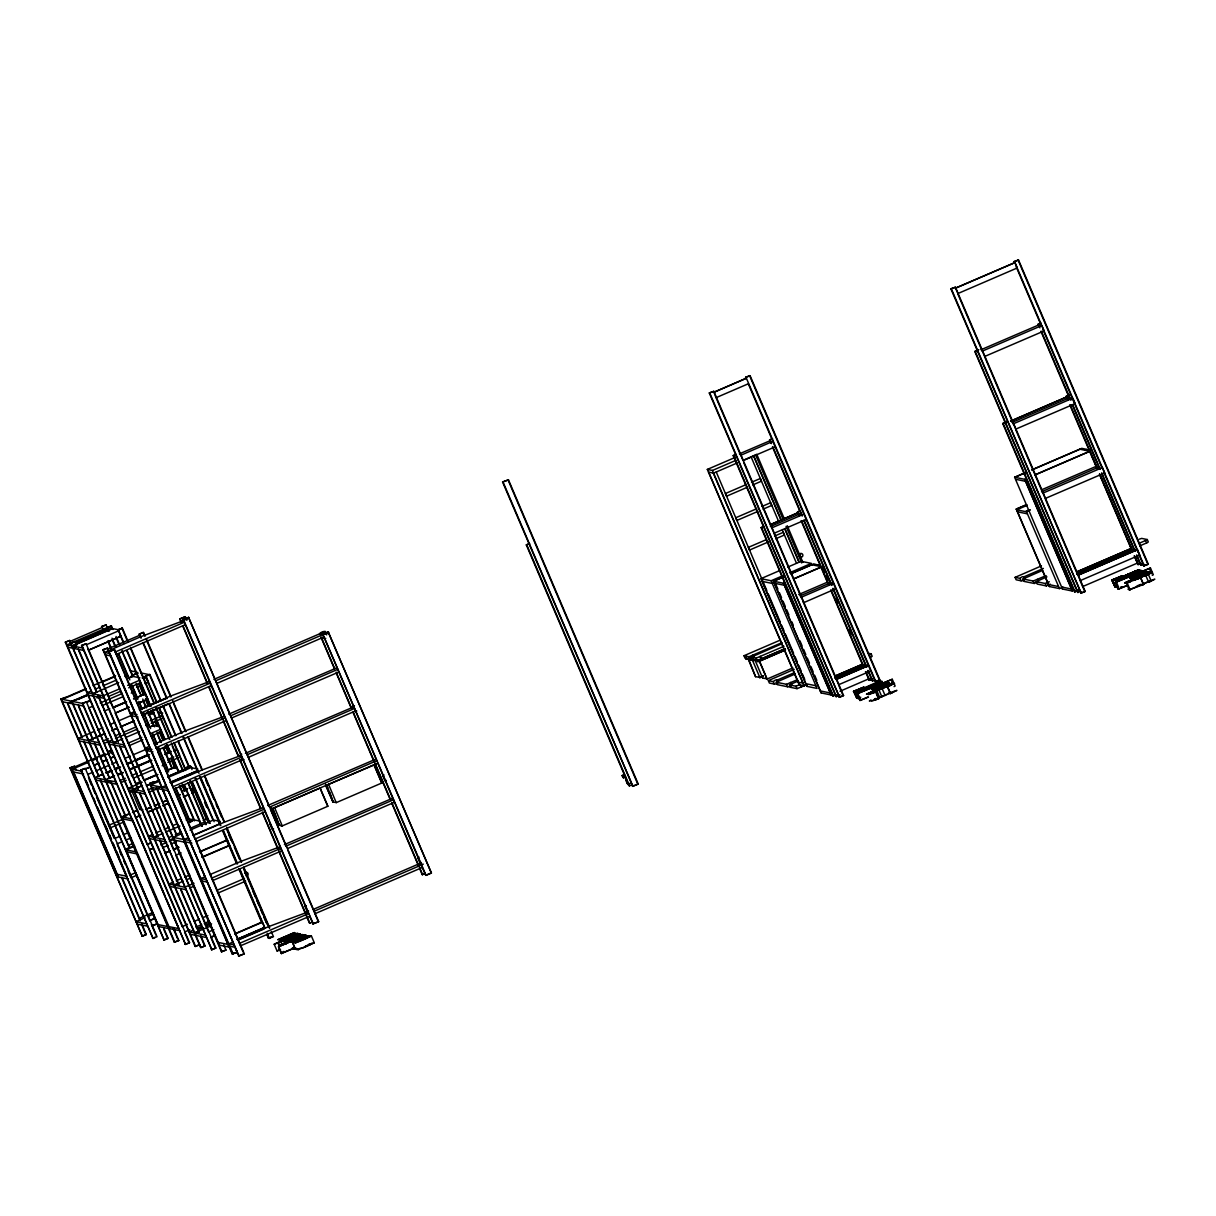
<?xml version="1.0" encoding="UTF-8"?>
<svg xmlns="http://www.w3.org/2000/svg" width="1216" height="1216" viewBox="0 0 1216 1216"><rect width="100%" height="100%" fill="white"/><g stroke="black" fill="none" stroke-linecap="round" stroke-linejoin="round"><path stroke-width="1.5" d="M180.394 789.351L180.333 785.703M246.331 875.52L247.334 873.498L245.146 873.574M272.962 809.278L272.992 809.719M800.037 554.39L799.657 555.666L801.025 556.624M274.193 944.239L278.89 942.218L274.193 944.239L277.066 950.973L280.501 949.62M277.066 950.973L280.09 949.529M871.538 701.161L878.788 698.653L875.915 691.919L871.872 693.226L875.094 691.6L890.659 685.125L887.361 686.812L890.234 693.546L896.937 690.399L895.31 690.825M311.418 936.031L294.926 943.13L300.413 940.515C292.63 944.619 315.218 934.754 305.11 938.494L311.418 936.031L314.29 942.765L297.798 949.863L298.482 949.301M1128.038 589.334L1129.786 589.061M874.38 689.396C871.614 691.6 894.961 681.644 888.622 683.255M1132.567 578.132L1131.868 578.694L1148.36 571.596L1146.81 571.991M868.498 697.026L859.97 700.477L857.098 693.758L892.27 679.273L895.128 686.006L894.079 686.63M859.97 700.477L867.829 697.087M1126.685 585.762L1118.158 589.228L1115.285 582.494L1150.458 568.009L1153.315 574.742L1152.266 575.366M1118.158 589.228L1126.016 585.823M857.098 693.758L892.27 679.273M1115.285 582.494L1150.458 568.009M375.242 764.454L390.184 799.535M762.66 678.209L754.954 659.954M297.236 948.906L296.324 949.574L298.102 949.088M292.828 948.024L291.901 948.571L294.606 947.796L281.337 953.511L278.464 946.778L291.734 941.062C283.07 943.814 308.91 932.49 303.894 935.818L305.87 935.195L278.464 946.778M308.545 944.513L309.442 944.042M870.702 700.142L869.349 701.009L871.598 700.325M1117.534 586.583L1116.182 587.434L1118.416 586.766M302.13 947.811C298.786 950.167 317.27 941.67 307.982 945.212L314.306 942.856M310.977 943.616L311.919 943.13M1139.362 585.565L1129.208 589.821L1126.335 583.087L1130.561 581.734M1031.761 469.878L1081.738 448.339L1086.709 449.358L1085.447 449.996M294.865 948.252L293.634 949.027L296.704 948.45L295.26 949.073L292.387 942.354L293.831 941.731L290.943 942.081L306.31 935.271L294.09 940.91L308.347 935.697L292.387 942.354M879.168 687.329C871.507 691.372 893.973 681.583 883.865 685.307M1137.355 576.065C1129.573 580.184 1152.16 570.319 1142.052 574.043M860.715 697.178L858.07 698.714L860.533 697.984M872.754 700.492L873.696 700.036M1154.866 579.181L1148.664 582.266L1145.791 575.533L1152.327 572.417L1134.771 579.986M193.967 789.199L193.298 789.26M1145.791 575.533L1148.907 573.876L1137.963 578.588L1140.699 577.752L1143.572 584.486L1129.208 589.821M1148.664 582.266L1151.765 580.61L1149.85 581.218M308.469 944.802L309.822 944.178M750.895 659.254L745.499 657.947L746.229 659.33L748.448 658.631L755.577 676.765M1140.562 584.987L1147.235 582.038M888.303 693.333L890.477 692.33M374.862 764.636L327.317 784.958M753.145 659.665L753.464 660.805L755.516 659.847M886.738 694.321L879.092 697.634M890.234 693.546C906.574 686.158 861.582 705.022 878.788 698.653M874.79 699.519L877.481 698.334M800.63 554.04L799.87 555.986M887.361 686.812C916.438 673.649 846.017 703.441 875.915 691.919M305.246 946.23L306.949 945.486M743.766 460.134L756.778 454.298L784.305 518.776M818.93 564.923L817.897 565.136M320.781 787.801L320.021 788.12L327.773 806.299M854.407 691.57L857.28 698.288L853.465 691.372L864.302 687.268L854.027 691.478L856.885 698.212M1112.594 580.306L1115.467 587.039L1111.652 580.108L1122.49 576.004L1112.214 580.23L1115.072 586.948M195.077 946.398L199.622 944.771L195.077 946.398L65.314 642.17L69.859 640.543L201.066 947.614L205.094 945.881L200.655 935.454M65.314 642.17L69.859 640.543M106.126 624.918L101.597 626.544L106.126 624.918L108.558 631.134M76.821 645.134L74.83 641.546L66.971 644.86L71.942 645.863M113.103 629.508L111.097 625.921L70.999 643.112M75.331 641.653L70.802 643.294M110.55 628.17L107.236 627.502L111.614 626.027M73.294 645.286L112.206 628.505M83.706 650.454L73.492 648.386L72.458 645.97L112.723 628.611L119.533 629.994M73.492 648.386L76.167 647.231M81.563 645.453L86.108 643.811L215.87 948.039L211.842 949.772L81.563 645.453L86.108 643.811M122.39 628.186L117.846 629.812L122.39 628.186L128.318 642.094M86.321 644.754L118.575 630.846L120.87 636.226L88.631 650.134L120.87 636.226M236.679 952.265L232.666 953.998L102.904 649.77L107.434 648.143L108.802 651.761M140.661 637.61L139.171 634.144L143.199 632.411L145.19 635.983M102.904 649.77L107.434 648.143M139.171 634.144L143.716 632.502M107.525 649.04L139.901 635.178L141.056 637.868M181.199 622.455L179.725 618.974L185.09 616.664L186.96 620.221M179.725 618.974L185.47 616.74M108.68 651.776L114.562 649.557L244.325 953.785L238.959 956.095L108.68 651.776L114.562 649.557M308.484 913.459L183.175 619.674L188.541 617.363L318.683 921.652L312.938 923.902L309.974 916.94M502.588 482.022L508.47 479.818L638.233 784.031L632.867 786.357L502.588 482.022L508.47 479.818M709.278 392.966L713.807 391.324L843.57 695.552L839.542 697.285L709.278 392.966L713.807 391.324M750.09 375.698L745.545 377.325L750.09 375.698L879.852 679.911L875.307 681.553L748.509 384.286M950.882 288.846L955.426 287.204L1085.189 591.432L1081.161 593.165L950.882 288.846L955.426 287.204M1018.537 260.011L1014.007 261.638L1018.537 260.011L1148.299 564.224L1143.77 565.866L1139.316 555.423M183.175 619.674L188.921 617.439M183.221 620.768L140.6 636.789L104.561 652.445L109.486 653.448M185.592 619.78L186.945 619.202L182.522 619.157L183.677 621.847M714.035 392.251L746.153 378.328L713.898 392.236L716.194 397.617L748.448 383.724M955.639 288.131L1014.98 262.565L1017.275 267.946L957.95 293.527L955.518 288.116L1014.98 262.565M115.155 652.05L184.27 622.258M116.189 654.466L185.303 624.69M163.643 927.869L168.112 938.357L164.084 940.09L60.8 699.033L65.421 697.604M65.33 697.391L61.317 699.139L164.084 940.09M61.393 699.337L86.078 688.575M93.024 685.581L115.596 675.853M65.436 698.03L85.774 689.259M102.6 681.933L114.471 676.826M96.292 688.727L99.682 687.253M103.071 685.794L116.63 679.957M91.398 690.946L87.37 692.694L92.355 693.698L96.885 692.071L78.31 648.614M124.959 676.491L127.634 675.336M137.332 672.843L135.158 674.105M71.622 701.404L87.993 694.473M137.849 672.95L131.404 675.762L137.894 673.178M67.731 703.41L71.121 701.951M72.124 701.51L88.114 694.503M77.733 699.458L87.902 695.066L77.854 699.474M118.195 653.737L128.577 678.072L132.605 676.339L122.223 652.004M104.105 698.288L93.89 696.221L92.857 693.804L118.727 682.526M139.931 677.829L133.122 676.446L128.592 678.087M86.366 701.845L82.247 703.38L185.531 944.437L189.559 942.704L86.275 701.647M146.65 678.862L145.418 676.4L149.902 674.546L161.074 700.735M60.8 699.033L82.764 703.486L90.03 700.386M142.135 677.935L145.418 676.4M156.545 702.377L145.373 676.187L149.902 674.546M86.762 702.362L90.273 700.918M97.052 697.999L100.442 696.54M142.834 678.27L146.224 676.81L148.519 682.191L145.008 683.635M119.168 689.062L103.071 695.871L92.857 693.804M127.634 685.414L139.506 680.291L140.539 682.723L128.668 687.83M120.202 691.478L108.33 696.601L87.826 648.934M89.178 707.773L92.568 706.298M100.198 702.954L122.39 693.47M136.526 687.283L141.74 685.125M122.786 696.783L102.296 705.538L104.591 710.919L109.805 708.746M131.267 693.12L134.535 691.63M113.21 707.286L125.081 702.164M133.578 698.501L136.846 697.026M126.646 701.845L113.058 707.697L125.066 702.59M135.128 698.182L145.434 693.819L147.729 699.2L137.545 703.593M133.562 698.942L145.434 693.819M137.423 703.562L147.729 699.2M134.55 711.588L130.522 713.336L137.104 714.658M139.445 709.369L170.787 695.978L209.198 681.659M139.475 709.825L166.774 698.151L139.612 709.855M213.894 679.379L319.534 633.855L324.991 633.688M325.189 631.423C311.615 639.069 327.15 625.586 326.678 634.919M839.162 695.506L835.97 696.555L733.187 455.605L735.878 454.45M772.145 438.809L769.47 439.979L772.662 438.915M1080.781 591.386L1077.589 592.435L974.806 351.485L978.834 349.752M1040.607 323.122L1037.932 324.277L1041.124 323.228M632.472 784.7L629.082 785.84L526.3 544.89L529.188 543.643M733.187 455.605L736.379 454.556M974.806 351.485L977.998 350.436M94.088 731.454L78.098 738.477L88.312 740.544L104.682 733.613M97.554 729.965L102.767 727.715M109.714 724.721L114.927 722.486M118.393 720.982L132.301 714.993M526.3 544.89L529.705 543.75M739.389 453.857L770.078 440.709L771.218 443.399M981.008 349.737L1038.783 324.915M328.259 632.046L322.894 634.357L426.056 875.383L431.422 873.073L328.259 632.046L431.422 873.073M328.639 632.122L215.612 680.823M141.132 712.926L210.246 683.149M707.317 469.422L712.424 470.455L804.293 685.839L799.186 684.806L707.317 469.422L735.832 457.14M141.786 715.206L146.878 713.017M150.267 711.542L169.07 703.532L141.907 715.236M142.166 715.358L211.28 685.566M217.026 683.331L324.003 636.986M712.424 470.455L735.908 460.347M116.842 728.369L111.629 730.618L116.964 728.399M120.323 726.879L134.216 720.89M154.067 712.211L148.109 714.902L151.711 713.427M325.766 638.354L324.414 638.932L323.274 636.242M104.819 733.643L88.814 740.65L99.043 742.718M120.445 726.894L134.338 720.921M737.185 462.977L713.564 473.146L708.472 472.112M775.443 446.713L743.052 460.59L740.894 455.225L773.011 441.302M108.467 738.781L103.071 740.985M115.414 735.786L120.627 733.537M124.093 732.047L136.253 726.803M150.146 720.814L162.306 715.586L163.339 718.002L151.179 723.246M115.52 738.492L137.545 729.007M145.874 725.542L148.565 724.386M122.694 738.887L113.27 742.748L108.3 741.73M125.962 737.398L139.658 731.576M153.535 725.39L149.507 727.122L154.037 725.496L159.144 726.53M125.035 747.338L114.806 745.271L113.787 742.839L117.298 741.015M141.892 924.13L146.33 934.542L142.318 936.274L70.011 767.874L74.556 766.232L76.03 769.713M107.631 751.655L110.823 750.606L112.313 754.072M70.011 767.874L74.556 766.232M108.148 751.762L110.823 750.606M128.03 743.189L141.77 737.382M150.252 733.719L160.421 729.342L161.454 731.758L151.286 736.151M105.214 753.753L74.662 766.916M128.364 879.031L118.134 876.949L72.2 769.257L88.981 762.037M92.34 760.593L97.371 758.419M100.73 756.975L112.465 751.914M142.804 739.799L129.246 745.651L128.212 743.219M80.742 770.047L85.272 768.421L157.062 936.715L153.034 938.448L80.742 770.047L85.272 768.421M93.754 765.411L98.846 763.207M102.235 761.748L105.625 760.289M93.875 765.426L98.967 763.238M102.372 761.778L107.464 759.574M746.335 484.5L725.405 493.529L726.56 496.219L747.49 487.19M751.579 482.25L760.304 478.496L761.444 481.186L752.719 484.941M154.28 744.146L185.622 730.77L224.033 716.437M92.781 772.282L87.689 774.47M96.17 770.822L108.3 765.609M111.69 764.15L116.782 761.961M125.126 758.282L130.34 756.109M133.608 754.619L147.303 748.798M228.73 714.172L336.756 667.858M149.082 749.39L146.391 750.546L152.973 751.883M155.967 747.718L225.082 717.926M230.827 715.692L337.82 669.347M226.495 720.434L157.381 750.226L156.347 747.794M339.234 671.855L231.481 718.048M102.098 774.349L94.787 777.617L105.002 779.684M105.564 772.844L110.778 770.594M114.258 769.105L119.457 766.855M126.403 763.861L131.617 761.611M135.098 760.122L147.258 754.878M98.602 776.082L102.129 774.653M107.206 772.449L110.595 770.99M115.687 768.801L119.077 767.342M127.558 763.694L147.896 754.923M110.428 771.415L107.038 772.874L112.252 770.701M115.52 769.226L120.597 767.022M127.376 764.104L132.468 761.915M135.858 760.456L147.729 755.334M115.642 769.242L119.031 767.782M127.513 764.134L132.59 761.946M135.994 760.471L149.553 754.634M109.227 777.982L114.562 775.762M117.906 774.242L121.509 772.768M130.066 769.014L133.669 767.539M137.134 766.034L151.027 760.046M164.92 754.057L168.401 752.567M171.274 751.442L168.082 752.506L165.178 745.59M109.334 778.255L112.86 776.826M117.937 774.622L123.029 772.434M131.495 768.786L150.146 760.745M165.406 754.178L168.796 752.719M117.891 775.078L122.983 772.874M129.626 769.926L151.802 760.456M165.239 754.589L170.453 752.43M173.706 750.941L177.232 749.497L179.527 754.893L176.138 756.352M109.227 781.052L106.552 782.207L116.766 784.29M168.583 759.21L173.797 756.96M125.278 778.27L120.186 780.459M131.328 775.671L137.134 773.148M139.825 772.023L153.398 766.171M167.656 760L172.748 757.811M126.19 780.338L120.977 782.587L119.943 780.17M167.884 762.386L179.846 757.097M756.671 508.729L735.741 517.758L736.896 520.448L757.826 511.434M761.915 506.479L770.64 502.725L771.78 505.415L763.055 509.17M153.794 769.47L133.289 778.225L135.721 783.636L140.813 781.432M162.154 765.791L165.543 764.332M144.202 779.973L156.089 774.85M157.639 774.531L144.066 780.383L157.776 774.562M166.136 770.868L176.442 766.506L166.258 770.898M142.196 782.207L128.182 788.363L133.152 789.366L142.47 785.475M135.082 792.908L133.669 789.473L140.889 786.235M149.629 783.408L154.174 781.782L149.629 783.408L221.418 951.718L225.963 950.076L223.744 944.878M190.441 766.141C179.497 771.75 192.782 761.17 191.93 769.622M151.453 783.575L146.361 785.764L159.372 780.262M159.25 780.231L154.28 782.45M134.702 791.89L137.378 790.734M159.691 781.037L150.769 784.989L160.998 787.071M168.173 777.374L191.034 767.646L197.843 769.029M153.186 787.649L148.109 789.853L167.899 836.669M169.982 782.405L197.266 770.731M836.091 694.883L832.899 695.932L761.11 527.638L763.8 526.482M800.067 510.842L797.392 511.997L800.584 510.948M1077.71 590.763L1074.518 591.812L1002.729 423.518L1006.757 421.77M1068.773 395.048L1066.098 396.203L1069.29 395.154M170.483 782.511L197.767 770.838L170.62 782.542M761.11 527.638L764.302 526.574M1002.729 423.518L1005.921 422.454M159.311 787.892L148.945 792.224M177.08 780.262L182.157 778.073M185.562 776.598L190.638 774.41M770.731 524.461L797.878 512.757L799.155 515.478M1010.648 421.07L1066.584 396.963L1067.861 399.684M770.853 524.476L798.015 512.772M1010.77 421.101L1066.721 396.978M151.179 750.713L166.014 785.475L162.062 787.254L166.987 788.257M170.97 783.286L202.312 769.91L240.722 755.577M241.741 754.239L240.388 754.817L242.683 760.198L244.036 759.62M353.126 706.238L354.464 705.66M770.397 526.543L801.086 513.395L802.226 516.086M1012.016 422.423L1069.776 397.602M245.419 753.312L353.461 706.998M804.141 514.018L771.765 527.896L774.06 533.277L806.436 519.399M1013.384 423.776L1072.725 398.194M172.657 786.858L241.771 757.066M173.69 789.275L242.805 759.498M248.55 757.264L355.543 710.919M355.422 711.618L356.774 711.041M1073.424 399.578L1075.142 403.606L1015.679 429.157L1013.506 423.791M169.83 928.659L121.98 816.894L128.835 813.945M133.973 811.726L137.408 810.251M139.84 809.202L142.713 809.78M181.944 791.054L187.082 788.834M122.178 816.924L129.033 813.975M132.453 812.501L137.59 810.282M182.126 791.099L187.264 788.88M765.822 539.858L748.372 547.367L749.527 550.058L768.71 541.789M774.546 536.089L783.271 532.334L784.411 535.025L775.686 538.779M108.634 825.36L122.588 819.356M145.738 809.4L150.89 807.166M154.326 805.691L159.494 803.472M162.929 801.982L166.364 800.508M145.798 809.522L150.997 807.302M154.386 805.828L159.554 803.609M162.99 802.119L166.516 800.599M180.181 794.717L176.746 796.191L180.12 794.58L176.457 794.489M109.79 828.066L123.743 822.046M135.432 817.441L138.867 815.966M147.425 812.288L159.418 807.12M162.838 805.63L167.975 803.426M183.403 796.784L188.541 794.565M191.961 793.09L195.396 791.616M135.63 817.486L140.767 815.267M147.622 812.318L159.615 807.15M163.035 805.676L168.173 803.457M183.586 796.814L188.723 794.61M192.158 793.121L195.578 791.646M120.05 836.213L114.958 838.417M123.318 834.723L128.546 832.565M122.345 841.609L117.253 843.798M131.1 837.854L126.008 840.043L128.303 845.424L133.395 843.235M155.8 832.96L160.892 830.771M164.282 829.312L169.358 827.108M172.763 825.649L176.153 824.19M152.608 834.465L148.58 836.198L153.566 837.201L158.095 835.574M186.17 819.994L188.845 818.839L193.815 819.858L190.304 821.697L194.332 819.949L199.439 820.998M168.872 928.629L158.658 926.562L125.643 849.148L134.398 845.5M165.315 841.806L155.101 839.724L154.067 837.307L162.99 833.34M166.258 831.85L179.938 826.029M134.687 846.169L126.114 849.862L135.949 851.869M760.912 578.664L771.126 580.746L817.061 688.423L806.846 686.356L760.912 578.664L779.365 570.714M787.755 567.097L801.177 561.321L811.391 563.388L789.579 572.782M150.723 842.916L147.334 844.375L150.845 842.931M203.285 820.268L206.796 818.824L208.514 822.867L190.562 781.052M203.406 820.283L206.796 818.824M171.897 836.228L168.507 837.687L173.827 850.577M175.286 834.754L180.378 832.565M190.547 828.187L204.546 822.031M181.549 833.766L173.174 837.383L183.388 839.45M189.939 830.148L213.423 820.025L220.248 821.408M771.126 580.746L782.876 575.685M169.541 840.104L172.93 838.645M153.018 848.297L149.629 849.756L153.14 848.327M160.907 844.998L166.714 842.475M169.389 841.335L174.481 839.146M773.437 581.202L783.651 583.285L831.303 695.005L821.089 692.938L773.437 581.202L783.864 576.718M790.81 573.709L813.686 563.859L818.14 565.075M1062.48 589.03L1014.63 477.265L1024.906 472.826M784.046 576.749L773.619 581.248L821.271 692.968M791.008 573.754L811.878 564.756M1014.828 477.295L1025.103 472.872M1031.958 469.923L1079.914 449.251M775.641 581.993L772.282 583.437L762.067 581.354M168.082 845.378L162.868 847.552L165.285 852.963L170.377 850.759M171.35 843.889L176.442 841.7M193.45 835.118L220.294 823.551M193.238 835.483L224.58 822.092L262.99 807.774M267.687 805.494L375.714 759.179M793.881 578.74L821.712 566.762M1034.938 474.863L1089.749 451.242M794.078 578.786L821.894 566.793L824.129 572.037M1035.135 474.909L1089.946 451.288L1095.905 465.257M194.925 839.04L264.039 809.263M269.785 807.014L376.778 760.669M170.255 850.744L165.285 852.963M175.347 848.54L178.737 847.081L173.782 849.3M178.858 847.537L173.766 849.726M273.646 808.108L318.273 788.88M273.311 810.054L279.239 825.071L273.615 810.525M327.134 786.478L326.587 787.086L327.697 787.223L326.739 787.026M181.154 852.918L176.062 855.122M129.884 875.17L135.113 872.921M136.937 875.155L131.024 877.861L128.106 870.975M199.546 851.732L226.83 840.058L229.125 845.439L201.841 857.113M200.062 851.838L227.346 840.165L229.642 845.546L202.358 857.219M798.73 594.533L827.579 582.099L828.734 584.79M1041.914 489.668L1096.285 466.306L1097.44 468.996M384.043 774.972L382.706 775.55L385.001 780.946L386.338 780.368M800.098 595.886L830.65 582.722L831.79 585.413M1041.58 491.75L1099.218 466.898M271.822 808.807L278.95 825.147L271.442 807.515M325.782 785.551L332.91 801.891M333.002 801.709L329.566 792.072M273.6 828.947L272.262 829.525L269.967 824.144M1062.906 587.115L1059.47 588.59L1049.256 586.507L1016.242 509.109L1026.517 504.686M1016.242 509.109L1026.714 504.716M332.774 801.952L336.361 802.59L381.854 782.982L374.163 764.955M1027.003 505.4L1016.728 509.823L1026.562 511.814L1029.982 510.34M1059.47 588.59L1026.274 511.146L1029.694 509.671M1029.891 509.702L1026.274 511.146M176.214 880.794L181.29 878.606M184.68 877.146L189.772 874.942M178.174 883.348L183.388 881.174M186.656 879.685L190.182 878.256M185.729 889.641L175.514 887.558L174.481 885.142L178.494 883.409L173.964 885.035L168.994 884.032L172.824 882.254M209.927 874.608L241.27 861.232L279.68 846.898M193.998 883.333L184.695 887.209L174.481 885.142M284.377 844.634L392.403 798.319M211.614 878.18L280.729 848.388M193.329 886.479L189.939 887.938L176.062 855.79M212.648 880.597L281.762 850.82M287.508 848.586L394.501 802.241M752.689 658.008L750.014 659.163L745.028 658.16L743.994 655.728L780.231 640.118M152.836 912.502L139.262 918.354M743.994 655.728L748.98 656.746L782.025 642.626M144.993 917.7L136.07 921.652L146.3 923.734M148.382 916.226L153.474 914.037M782.04 643.705L751.093 657.172L752.126 659.589L757.097 660.607L785.05 648.675M746.381 659.361L745.864 658.145M750.53 659.102L752.552 658.236M216.57 890.477L244.492 878.454M750.226 659.042L750.743 660.242L752.917 659.406L753.464 660.805M751.093 657.172L756.063 658.175L784.016 646.258M217.725 893.167L245.647 881.144M757.644 660.577L784.913 648.827M785.11 649.754L759.225 660.911L766.992 679.09L792.878 667.934M757.325 660.47L757.994 661.717L785.43 649.876M760.061 660.987L785.506 650.013M141.801 936.168L146.33 934.542M152.532 938.357L155.207 937.186M759.833 677.51L763.268 676.02M182.476 926.516L187.446 924.297M194.226 921.363L199.439 919.205M202.707 917.715L207.921 915.557M759.894 677.646L763.359 676.157M762.736 678.011L767.053 678.893L759.468 661.018M163.582 939.983L168.112 938.357M189.863 929.708L184.786 931.897M195.806 927.078L201.734 924.586M204.288 923.43L209.502 921.257M794.2 669.362L768.33 680.626L769.363 683.058L774.334 684.061C781.174 684.456 777.799 676.537 773.3 681.644L768.33 680.626M196.612 928.629L201.704 926.44M205.094 924.981L210.17 922.777M1015.086 577.372L1020.057 578.375C1024.556 573.283 1027.93 581.202 1021.09 580.807L1016.12 579.789L1015.086 577.372L1041.489 565.866M203.102 927.489L197.889 929.662L199.166 932.383M206.37 925.999L211.599 923.841M777.526 679.942L794.474 672.63M210.581 926.09L194.362 932.87L189.392 931.866L193.222 930.088M791.525 684.988C788.135 677.783 795.705 688.058 787.497 686.736L777.282 684.654L776.249 682.237L795.34 673.892M206.127 937.475L195.913 935.408L194.879 932.976L198.39 931.137M76.152 699.778L71.531 701.206L174.298 942.157L178.843 940.53L173.63 928.31M174.298 942.157L178.843 940.53M1024.282 576.688L1043.389 568.45M1037.43 579.348L1038.464 581.78L1034.254 583.467L1024.039 581.4L1023.006 578.968L1042.462 570.456M213.879 929.647L208.787 931.851M776.249 682.237L786.463 684.304L797.468 679.683M185.03 944.33L189.559 942.704M806.983 684.684L797.012 688.651L790.43 687.329L789.397 684.897L798.319 680.93M1023.006 578.968L1033.22 581.05L1046.125 575.609M214.35 935.742L210.961 937.202L214.472 935.773M1050.35 584.182L1046.322 585.914L1037.187 584.06L1036.154 581.643L1046.93 576.87M789.397 684.897L795.978 686.234L800.006 684.502L801.42 686.994M871.142 653.843C867.677 653.494 870.17 659.376 872.161 656.275L871.142 653.843L868.072 653.22M102.205 627.547L69.95 641.455L200.564 947.507L205.094 945.881M1036.154 581.643L1045.289 583.498L1049.317 581.765M1146.688 542.914L1148.314 541.956L1147.281 539.539L1145.274 540.406L1146.688 542.914L1139.711 545.908M1138.678 543.491L1145.654 540.482M234.703 933.873L261.729 922.138M235.083 933.949L262.367 922.275L264.662 927.656L237.5 939.36M835.316 675.898L862.478 664.194L863.755 666.915M1076.935 571.778L1131.306 548.416L1077.057 571.794M835.453 675.914L862.6 664.21M306.326 905.677L304.988 906.254L307.283 911.635L308.621 911.058M419.064 857.098L417.726 857.675L420.022 863.056L421.359 862.478M1076.601 573.861L1134.376 549.039L1076.738 573.891M836.486 679.364L868.741 665.456L836.365 679.334L838.66 684.714L871.036 670.837M1078.106 575.229L1137.446 549.662L1139.742 555.043L1080.279 580.594L1077.969 575.214L1137.446 549.662M211.326 949.666L215.87 948.039M236.998 939.254L264.146 927.55M237.378 939.33L264.662 927.656M237.758 939.846L269.086 926.455L307.496 912.137M239.567 939.527L263.994 929.009M627.882 784.578L624.112 775.2L622.516 775.732L623.641 777.799L622.136 775.58C627.471 770.944 624.401 787.451 629.903 783.545M313.926 909.112L417.833 864.348L423.29 864.181M239.43 943.403L308.545 913.626M221.418 951.718L225.963 950.076M240.464 945.835L309.974 916.119M839.998 691.266L869.546 678.528M1082.59 586.598L1137.598 563.008L1135.364 557.779M160.877 785.688L232.15 953.891L237.196 952.356L234.977 947.142M266.942 934.785L268.432 938.266L271.107 937.095M271.624 937.202L268.934 938.357L267.459 934.891M232.15 953.891L237.196 952.356M268.432 938.266L273.478 936.73L271.244 931.517M628.034 784.183L629.645 783.499M832.899 695.932L835.59 694.777M865.473 671.627L869.182 680.306L871.857 679.151M1074.518 591.812L1078.546 590.079M1134.178 555.834L1137.887 564.513L1140.562 563.358M869.182 680.306L872.374 679.258M1137.887 564.513L1141.079 563.464M419.976 869.379L422.21 874.608L424.901 873.453M279.072 851.914L309.487 923.187L312.542 922.108M422.21 874.608L425.281 873.529M835.97 696.555L839.998 694.822M1136.975 556.502L1140.699 565.242L1143.39 564.087M867.768 670.457L872.237 680.93L875.444 679.866M1140.699 565.242L1143.891 564.178M238.442 955.989L244.325 953.785M312.938 923.902L318.683 921.652M378.009 763.572L425.661 875.307L431.042 872.997M632.35 786.25L638.233 784.031M839.025 697.178L843.57 695.552M875.307 681.553L879.852 679.911M1080.644 593.058L1085.189 591.432M1143.77 565.866L1148.299 564.224M280.182 939.877L281.61 939.254L279.33 939.968L296.126 933.219L280.182 939.877L281.61 943.236M857.234 692.132L882.33 681.538L857.234 692.132L860.107 698.866M277.947 943.038L299.622 933.918L277.947 943.038L279.391 946.413M284.468 940.743L300.413 934.086L298.786 934.785C307.04 932.292 280.972 943.555 286.611 940.029L284.468 940.743L285.897 944.102M281.337 953.511L295.214 947.75M1111.652 580.108L1121.927 575.882L1112.032 580.184L1114.905 586.918M853.465 691.372L863.74 687.146L853.845 691.448L856.718 698.182M1137.006 585.945L1140.669 584.394M888.607 693.5L894.277 691.205M1147.95 581.962L1140.836 585.322L1143.572 584.486M1126.335 583.087L1140.699 577.752M752.674 659.315L757.978 660.698M1148.968 581.324L1150.579 580.67M874.502 698.957L875.748 698.47M283.921 951.444L282.538 951.976M1120.65 587.115L1121.836 586.659M881.174 681.31L855.198 691.98L879.594 680.99L881.174 681.31L882.603 684.669M299.258 948.662L300.61 948.146M193.511 789.214L189.088 787.968M1152.038 580.123L1154.212 579.363M1090.296 450.087L1085.28 449.905M1079.732 449.206L1089.946 451.288M1014.63 477.265L1024.845 479.332L1072.512 591.067L1062.282 588.985M1015.679 479.317L1025.514 481.308M1017.579 511.845L1027.414 513.836M1147.281 539.539L1141.672 538.399L1139.27 539.19M1061.614 587.009L1071.448 589M1048.587 584.531L1058.422 586.522M811.68 564.726L821.894 566.793M833.583 583.315L801.329 597.223L803.761 602.634L835.878 588.711M774.486 583.27L784.32 585.261M757.842 661.686L757.568 660.394M798.289 682.161L802.894 683.103M805.95 683.711L815.662 685.687M759.97 677.449L755.516 676.628L748.022 658.677M820.42 690.962L830.254 692.953M72.458 645.97L82.673 648.037M68.005 647.277L72.975 648.28M105.594 654.877L110.519 655.88M354.51 708.487L247.137 754.756M130.203 670.761L137.013 672.144M140.934 672.934L149.446 674.667M622.136 775.58L623.367 777.921M88.403 695.111L93.389 696.114M157.624 712.074L162.731 713.108M377.811 763.101L270.438 809.37M62.426 701.754L72.656 703.836M73.158 703.927L83.372 706.01M131.556 715.753L138.138 717.09M149.203 746.35L145.358 748.114L151.939 749.451M112.115 739.951L104.105 743.417M113.787 742.839L124.002 744.922M393.467 799.809L286.094 846.078M109.334 744.162L114.304 745.165M79.131 740.894L89.346 742.976M89.847 743.067L100.077 745.15M178.615 771.871L176.32 766.49M190.547 789.549L195.594 790.567M96.307 770.701L98.739 776.112M274.694 807.804L282.279 825.907L327.91 806.238L320.203 788.196M72.2 769.257L82.43 771.339M98.618 775.838L83.95 741.046M109.03 777.951L105.518 779.79L115.733 781.858M151.802 787.421L162.032 789.488M163.096 789.686L168.021 790.689M73.355 771.962L83.57 774.03M265.073 811.68L196.338 841.548L195.305 839.116M95.821 780.034L106.035 782.101M133.669 789.473L143.883 791.54M134.885 791.798L129.747 790.719M129.215 790.78L144.917 793.972M132.635 791.251L130.568 791.981L130.097 790.826M278.92 825.01L282.401 825.846L278.829 825.208M421.283 865.047L313.91 911.316M142.637 809.978L139.764 809.4L131.936 791.206M422.317 867.464L314.944 913.733M200.518 823.764L201.75 826.226M121.98 816.894L132.012 818.93M123.044 818.946L132.878 820.937M188.146 837.672L184.315 839.435L190.897 840.773M185.349 841.867L191.93 843.205M174.314 840.074L184.528 842.141M154.067 837.307L164.282 839.374M149.614 838.614L154.599 839.633M125.643 849.148L158.84 926.592M126.981 851.884L136.815 853.875M204.835 876.812L201.005 878.575L205.945 879.578M202.038 881.007L206.978 882.01M117.253 874.319L126.95 876.28L112.906 843.342M170.027 886.449L174.998 887.467M295.26 949.073L292.737 942.415M168.963 926.638L178.813 928.629M157.989 924.57L167.823 926.577M194.879 932.976L205.094 935.043M169.647 928.614L179.664 930.65M190.426 934.283L195.396 935.302M137.104 924.084L147.334 926.151M233.761 944.817L228.836 943.814L232.864 942.081L206.796 881.083M218.211 942.43L227.909 944.406M229.87 946.23L234.794 947.234M219.108 945.075L229.322 947.142M1018.035 259.905L1147.798 564.118M1149.409 568.647L1151.552 573.694M1148.451 574.56L1151.324 581.294M1014.509 261.744L1144.271 565.957M1016.226 266.851L1041.443 325.964M1042.918 329.43L1102.243 468.51M1103.733 471.99L1137.842 551.958M1038.434 324.383L1039.923 327.879M1041.413 331.375L1070.931 400.292M1072.694 404.7L1100.252 469.315M1101.742 472.796L1135.258 551.38M1136.747 554.861L1141.216 565.349M1040.911 331.269L1069.198 397.617M1072.178 404.609L1098.99 467.461M1101.97 474.438L1133.996 549.526M1066.599 396.31L1068.089 399.775M1070.308 404.989L1097.683 469.178M1099.902 474.392L1132.476 550.726M1134.695 555.94L1138.389 564.619M1099.629 473.982L1131.64 549.039M1069.791 404.882L1096.437 467.339M1099.401 474.286L1131.214 548.887M1140.578 577.722L1143.45 584.455M1127.308 583.285L1130.181 590.018M1116.318 581.871L1118.462 586.918M957.874 294.059L982.346 351.424M984.58 356.638L1013.49 424.445M1015.71 429.658L1042.416 492.237M1045.38 499.183L1077.254 573.937M1080.218 580.898L1084.672 591.326M951.398 288.937L1081.161 593.165M975.323 351.591L1078.09 592.542M1003.246 423.609L1075.035 591.918M1024.662 479.302L1072.314 591.022M1016.439 509.154L1049.454 586.553M1045.289 583.498L1046.322 585.914M1033.22 581.05L1034.254 583.467M1024.085 576.642L1025.118 579.059M1020.057 578.375L1021.09 580.807M891.222 679.896L892.65 683.27M887.71 686.873L890.583 693.606M881.98 681.477L883.409 684.836M749.573 375.592L879.335 679.82M882.238 688.803L885.111 695.537M746.062 377.431L875.824 681.644M879.046 690.186L881.919 696.92M769.971 440.07L771.461 443.566M772.95 447.062L801.998 515.158M804.232 520.387L831.79 585.002M833.279 588.483L866.795 667.067M868.285 670.548L872.754 681.036M876.903 690.855L879.776 697.574M772.449 446.956L800.751 513.304M803.73 520.296L830.543 583.148M832.778 588.392L865.534 665.213M876.28 693.53L878.438 698.577M825.618 575.518L827.853 580.762M835.301 598.226L837.535 603.455M848.707 629.645L850.942 634.874M797.894 512.103L799.383 515.569M801.602 520.782L828.978 584.972M831.197 590.186L863.77 666.52M865.99 671.734L869.683 680.413M801.086 520.676L827.731 583.133M830.695 590.079L863.254 666.429M787.284 525.753L802.894 562.37M755.577 454.875L783.089 519.384M786.068 526.361L801.678 562.962M781.341 520.311L753.57 455.742L781.082 520.25M785.065 529.021L799.186 562.142M784.806 528.975L798.927 562.096M751.138 456.958L778.65 521.466M782.374 530.176L796.51 563.297M715.525 396.446L740.726 455.544M743.69 462.506L771.126 526.817M774.106 533.778L801.542 598.09M803.016 601.57L836.38 679.805M838.614 685.018L843.053 695.446M709.779 393.057L839.542 697.285M733.704 455.711L836.471 696.662M761.626 527.729L833.416 696.038M783.454 583.239L831.106 694.974M775.702 583.999L777.906 589.167M779.365 592.602L781.569 597.77M783.043 601.206L785.247 606.374M786.706 609.824L788.91 614.977M791.844 621.862L793.318 625.313M799.93 640.802L802.134 645.97M803.594 649.405L805.798 654.573M807.272 658.008L809.476 663.176M810.935 666.611L813.139 671.779M814.614 675.23L816.818 680.382M716.239 471.99L766.81 590.535M768.299 594.031L780.201 621.923M781.69 625.404L783.925 630.633M785.414 634.129L793.592 653.296M795.082 656.792L797.301 662.021M798.79 665.502L801.025 670.73M802.514 674.226L804.749 679.455M762.31 581.415L807.105 686.417M713.306 473.1L804.034 685.794M800.006 684.502L801.04 686.918M708.715 472.173L799.444 684.851M795.978 686.234L797.012 688.651M786.463 684.304L787.497 686.736M777.328 679.896L778.362 682.328M773.3 681.644L774.334 684.061M760.289 656.488L761.322 658.905L760.091 656.442M756.063 658.175L757.097 660.607M752.993 655.014L754.239 657.476M752.142 659.467L759.909 677.646M750.485 658.966L750.895 660.273M748.98 656.746L750.014 659.163M507.954 479.712L637.716 783.94M503.105 482.129L632.867 786.357M526.817 544.981L629.584 785.946M323.638 636.105L376.519 760.076M321.313 637.23L334.719 668.663M336.209 672.144L351.85 708.822M353.339 712.302L390.579 799.611M392.069 803.107L422.606 874.684M320.933 637.154L334.339 668.572M336.574 673.816L351.47 708.746M352.959 712.226L373.814 761.125M391.674 803.031L418.486 865.883M373.966 764.864L381.718 783.043M328.609 784.426L336.224 802.651M325.386 784.259L332.926 801.891M188.541 617.363L269.359 806.846M270.849 810.327L286.414 846.822M287.903 850.303L318.303 921.576M183.555 619.75L313.318 923.978M210.535 684.821L211.69 687.511M180.105 619.05L181.579 622.531M183.069 625.997L207.541 683.377M209.015 686.842L238.686 756.382M240.16 759.863L260.923 808.534M262.413 812.014L309.867 923.278M182.689 625.921L207.161 683.301M208.635 686.766L221.981 718.063M223.47 721.544L238.29 756.306M239.78 759.787L260.543 808.458M262.762 813.671L277.598 848.449M285.593 944.042L284.012 940.652L285.456 944.011M278.297 943.114L279.726 946.474M278.798 946.854L281.671 953.587M146.68 639.464L171.152 696.829M172.626 700.31L185.972 731.591M188.206 736.82L202.297 769.85M204.516 775.063L224.534 822.001M226.754 827.214L241.589 861.977M243.808 867.19L269.77 928.036M143.199 632.411L144.689 635.877M146.163 639.358L170.635 696.722M173.599 703.684L185.47 731.5M187.69 736.714L201.78 769.743M204.744 776.69L224.124 822.107M226.997 828.841L241.133 862.022M244.051 868.832L269.268 927.945M205.838 780.368L208.058 785.566M209.547 789.047L213.986 799.444M216.205 804.658L217.679 808.123M219.169 811.589L221.388 816.802M226.571 828.947L232.484 842.825M234.338 847.172L235.813 850.607M236.193 851.504L239.476 859.226M243.595 868.847L245.814 874.061M246.088 874.714L249.508 882.74M249.751 883.318L267.383 924.631M228.897 835.058L231.146 840.241M253.171 891.875L255.375 897.043M256.85 900.478L259.054 905.646M260.513 909.082L262.717 914.25M264.13 917.685L266.395 922.853M139.688 634.25L141.162 637.716M143.397 642.93L167.124 698.562M169.343 703.775L181.944 733.339M183.434 736.805L198.998 773.315M200.488 776.796L220.506 823.734M223.47 830.68L237.561 863.71M239.795 868.923L264.997 928.036M267.216 933.25L269.45 938.463M142.88 642.838L166.607 698.455M168.842 703.684L181.442 733.233M182.917 736.714L197.752 771.476M200.108 776.994L220.826 825.573M222.969 830.574L237.12 863.755M239.278 868.832L262.276 922.746M199.591 776.887L220.324 825.482M222.543 830.68L236.603 863.649M238.822 868.847L261.759 922.64M195.624 778.286L214.122 821.666M195.122 778.194L212.876 819.827M163.309 705.979L175.97 735.665M178.205 740.894L189.377 767.083M204.531 802.271L206.766 807.5M149.401 674.439L160.573 700.629M163.552 707.621L175.469 735.558M178.448 742.535L188.875 766.992M192.341 781.766L210.11 823.399M191.824 781.66L209.593 823.308M145.874 676.278L157.046 702.468M159.281 707.712L171.942 737.398M174.177 742.626L185.349 768.831M158.779 707.606L171.441 737.291M173.675 742.535L178.144 753.008M178.995 754.71L185.592 770.473M190.061 780.946L206.446 819.356M130.538 647.307L154.265 702.939M156.499 708.153L169.845 739.434M171.319 742.915L183.19 770.731M188.374 782.906L206.173 824.63M121.874 628.079L127.057 640.254M130.766 648.934L153.763 702.833M155.982 708.046L169.328 739.343M172.292 746.29L182.674 770.625M187.872 782.8L205.656 824.524M118.362 629.918L123.546 642.094M127.254 650.773L150.982 706.405M152.471 709.886L165.072 739.434M167.291 744.648L179.162 772.464M184.346 784.639L202.145 826.363M120.065 635.026L123.774 643.72M126.738 650.682L150.465 706.298M152.699 711.512L164.555 739.328M166.79 744.557L178.646 772.358M183.844 784.533L200.898 824.509M139.627 684.578L144.096 695.066M145.586 698.546L148.565 705.538M150.799 710.782L152.289 714.263M155.268 721.255L157.502 726.484M159.737 731.728L163.461 740.453M165.695 745.697L168.674 752.674M171.654 759.666L175.378 768.39M182.081 784.107L185.06 791.099M139.11 684.486L143.579 694.959M145.814 700.203L148.048 705.432M154.751 721.149L156.986 726.393M159.22 731.622L162.944 740.362M171.882 761.307L174.861 768.299M182.309 785.749L184.543 790.993M116.067 636.454L119.776 645.149M121.995 650.362L133.122 676.446M136.086 683.392L141.269 695.567M142.758 699.033L146.467 707.727M147.942 711.208L154.614 726.849M156.849 732.062L161.287 742.505M163.522 747.718L172.414 768.573M179.831 785.962L194.666 820.724M111.097 625.921L112.586 629.402M116.295 638.096L118.514 643.31M137.058 686.766L140.022 693.713M142.986 700.674L145.95 707.621M147.44 711.102L153.368 725.01M157.822 735.437L160.786 742.398M163.75 749.345L171.912 768.466M179.314 785.855L194.15 820.618M107.586 627.76L108.954 631.378M112.039 638.187L115.748 646.882M118.712 653.828L129.838 679.911M132.058 685.125L137.986 699.033M139.475 702.514L142.439 709.46M143.914 712.941L150.602 728.582M152.821 733.795L157.274 744.238M158.749 747.703L168.386 770.306M175.803 787.694L190.638 822.457M112.267 639.829L115.231 646.775M131.541 685.018L137.484 698.926M138.761 701.404L141.922 709.354M143.944 713.564L149.34 726.742M152.851 734.434L156.758 744.131M158.247 747.612L168.614 771.947M176.031 789.321L190.122 822.35M115.535 652.126L116.569 654.542M141.512 713.002L142.546 715.434M173.037 786.934L174.07 789.351M211.994 878.256L213.028 880.688M239.81 943.479L240.844 945.911M114.061 649.466L156.317 748.554M157.806 752.02L194.879 838.949M196.354 842.414L243.078 951.946M102.098 626.65L103.466 630.268M108.042 640.558L111.006 647.505M108.27 642.185L111.234 649.146M109.197 651.882L238.959 956.095M110.398 655.09L134.125 710.722M136.359 715.935L149.705 747.232M167.504 788.956L187.522 835.894M190.486 842.84L205.306 877.618M103.406 649.876L233.168 954.104M184.285 842.095L229.064 947.097M156.393 786.98L177.11 835.574M156.621 788.622L176.609 835.468M174.572 840.119L219.351 945.121M150.146 783.514L221.935 951.824M108.589 697.604L113.027 708.031M115.262 713.245L127.862 742.809M129.337 746.274L143.427 779.304M190.152 888.835L208.681 932.292M210.915 937.506L215.354 947.933M82.08 645.544L211.842 949.772M98.329 695.552L118.347 742.49M119.822 745.955L138.366 789.427M139.84 792.893L158.384 836.365M159.874 839.83L179.147 885.035M180.637 888.516L199.166 931.973M74.83 641.546L76.304 645.027M78.538 650.241L96.322 691.965M97.812 695.446L102.266 705.873M103.74 709.354L117.086 740.65M120.065 747.597L132.666 777.146M135.63 784.107L137.849 789.321M139.338 792.802L157.867 836.258M160.102 841.472L163.066 848.418M164.54 851.899L177.901 883.196M180.865 890.142L198.649 931.866M200.883 937.08L204.592 945.774M69.342 640.437L70.832 643.918M129.899 790.75L130.568 791.981M65.831 642.276L195.594 946.504M89.254 708.624L116.812 773.239M121.281 783.712L147.349 844.816M150.328 851.808L182.354 926.881M184.589 932.125L189.058 942.598M132.21 818.961L164.966 895.782M166.455 899.262L179.117 928.948M82.764 703.486L185.531 944.437M78.295 704.809L93.191 739.738M94.681 743.219L109.577 778.149M111.066 781.645L125.962 816.559M107.16 772.905L109.47 778.286M78.538 706.45L92.69 739.632M94.179 743.128L106.841 772.798M111.31 783.286L124.716 814.705M173.113 928.203L177.582 938.676M72.033 701.313L174.815 942.263M67.564 702.635L82.46 737.55M100.335 779.456L129.382 847.552M67.807 704.277L81.958 737.458M84.193 742.687L96.854 772.373M100.578 781.098L125.902 840.469M163.871 929.526L167.595 938.25M88.464 776.978L114.365 837.718M117.329 844.649L149.887 920.998M151.377 924.464L155.815 934.876M89.194 779.76L91.398 784.913M92.857 788.363L95.061 793.531M96.535 796.966L114.152 838.28M120.034 852.051L121.494 855.486M123.698 860.654L125.172 864.105M105.594 825.664L107.798 830.832M109.273 834.267L111.477 839.435M112.936 842.87L115.14 848.038M116.614 851.489L118.818 856.642M86.275 780.915L88.494 786.114M93.678 798.258L95.152 801.724M97.371 806.922L107.722 831.197M109.197 834.662L111.416 839.861M81.259 770.154L153.034 938.448M121.919 877.283L140.418 920.664M122.147 878.91L139.901 920.558M141.39 924.023L145.829 934.435M73.614 772.008L118.393 877.01M70.528 767.98L142.318 936.274M327.56 787.284L333.184 801.83M244.842 872.875A1.9 1.9 0 0 1 247.958 873.422A1.9 1.9 0 0 1 246.27 876.082M799.094 555.347A1.9 1.9 0 0 1 801.602 553.508A1.9 1.9 0 0 1 802.484 556.472A1.9 1.9 0 0 1 799.368 556.305M872.267 689.578L888.972 682.89L874.73 688.104L886.935 682.48L871.401 689.487L874.152 688.59L872.267 689.578M1130.454 578.314L1147.159 571.626L1132.917 576.84L1145.122 571.216L1129.588 578.238L1132.339 577.326L1130.454 578.314M866.522 694.154L892.042 683.255L866.522 694.154M1113.354 580.594L1138.875 569.696L1113.354 580.594M1124.709 582.89L1150.23 571.991L1124.709 582.89M294.439 932.581L277.932 939.694L294.439 932.581M869.926 692.725L888.653 684.73L869.926 692.725M1116.759 579.166L1135.47 571.155L1116.759 579.166M1128.114 581.461L1146.84 573.466L1128.114 581.461M289.849 939.907L303.225 934.648L286.429 941.412L302.282 934.466L289.849 939.907M1118.811 579.5L1123.888 577.904L1115.3 581.111L1139.711 570.122L1141.292 570.441L1118.811 579.5M284.666 938.767L294.515 934.648L284.666 938.767M296.871 941.245L306.736 937.126L296.871 941.245M279.498 945.212L284.103 943.282L279.498 945.212M302.358 936.229L292.342 940.546L302.358 936.229M288.207 939.497L298.042 935.362L288.207 939.497M281.534 940.044L297.753 933.356L281.534 940.044M293.755 942.522L309.974 935.834L293.755 942.522M107.677 628.657L75.438 642.565L107.814 628.687M128.942 707.226L115.353 713.078L129.063 707.256M323.471 632.958L322.118 633.536L326.542 633.582L323.471 632.958M1041.838 325.538L982.376 351.09L984.671 356.47L1044.134 330.919L1041.838 325.538M90.349 766.87L85.257 769.059L90.486 766.901M114.122 756.626L110.717 758.085L114.243 756.656M166.379 747.308L162.99 748.767L166.501 747.323M186.413 768.527L167.732 776.583L186.413 768.527M1102.41 467.552L1042.948 493.103L1045.243 498.484L1104.721 472.933L1102.41 467.552M154.949 918.308L149.857 920.497L155.07 918.338M157.244 923.689L152.152 925.878L157.381 923.719M865.549 664.818L834.997 677.981L865.549 664.818M298.437 933.675L282.826 940.409L298.437 933.675M303.666 934.739L288.055 941.473L303.666 934.739"/></g></svg>
